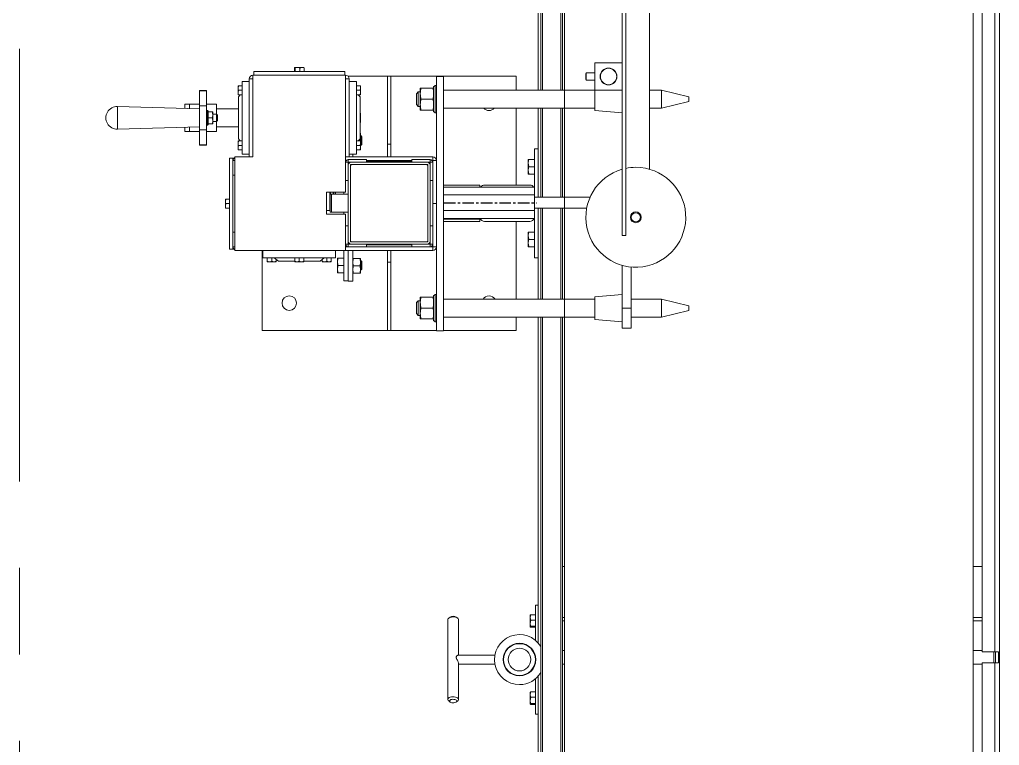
# Model space of a CAD drawing. Header units: millimetres. Extents: x 3220 to 226993, y 817 to 176024.
# Drawn here: x 46800 to 47879, y 147001 to 147800 of the extents above; entities that cross this region are included whole.
import ezdxf

# ---------------------------------------------------------------- set-up
doc = ezdxf.new("R2010")
doc.units = ezdxf.units.MM
for name, pattern in [('AXES', [50.8, 31.75, -6.35, 6.35, -6.35]), ('CENTERX2', [20.32, 12.7, -2.54, 2.54, -2.54]), ('HIDDEN', [9.525, 6.35, -3.175]), ('SLD-Solid', [0])]:
    doc.linetypes.add(name, pattern=pattern)
doc.layers.add('Axe', color=1, linetype='AXES', lineweight=9)
doc.layers.add('SLD-0', color=179, linetype='SLD-Solid')

# ---------------------------------------------------------------- blocks, each defined once
blk = doc.blocks.new('Level 0m')
at = {"layer": 'Axe', "ltscale": 15}
blk.add_line((6000, -24500), (6000, -30500), dxfattribs=at)
blk = doc.blocks.new('dikiş bantı üst')
at = {"color": 7, "linetype": 'Continuous', "lineweight": 15}
for p, q in [((3363.1, 3732.1), (3365.6, 3642)), ((3385.6, 3642), (3388.1, 3732.1)), ((3360.6, 3658), (3360.6, 3653)), ((3360.6, 3658), (3365.1, 3658)), ((3386, 3658), (3390.6, 3658)), ((3390.6, 3653), (3390.6, 3658)), ((3360.6, 3653), (3360.6, 3642)), ((3360.6, 3653), (3365.3, 3653)), ((3385.9, 3653), (3390.6, 3653)), ((3390.6, 3642), (3390.6, 3653)), ((3345.6, 3642), (3345.6, 3634)), ((3345.6, 3642), (3346, 3642)), ((3346, 3642), (3346, 3634)), ((3346, 3642), (3362.3, 3642)), ((3362.3, 3642), (3362.3, 3634)), ((3362.3, 3642), (3388.9, 3642)), ((3388.9, 3642), (3388.9, 3634)), ((3388.9, 3642), (3405.2, 3642)), ((3405.2, 3642), (3405.2, 3634)), ((3405.2, 3642), (3405.6, 3642)), ((3405.6, 3634), (3405.6, 3642)), ((3345.6, 3634), (3346, 3634)), ((3346, 3634), (3362.3, 3634)), ((3360.6, 3634), (3360.6, 3623)), ((3362.3, 3634), (3388.9, 3634)), ((3367.6, 3634), (3367.6, 3633.2)), ((3367.6, 3633.2), (3368.4, 3632.4)), ((3368, 3633.2), (3367.6, 3633.2)), ((3383.6, 3633.2), (3368, 3633.2)), ((3368.8, 3632.4), (3368.4, 3632.4)), ((3369.1, 3632.4), (3368.8, 3632.4)), ((3369.1, 3627.7), (3369.1, 3632.7)), ((3369.1, 3627.2), (3372.3, 3627.2)), ((3375, 3632.4), (3369.7, 3632.4)), ((3371.6, 3627.2), (3371.6, 3623)), ((3375.6, 3627.7), (3372.3, 3627.2)), ((3372.3, 3627.2), (3378.8, 3627.2)), ((3375.6, 3627.7), (3375.6, 3632.7)), ((3381.5, 3632.4), (3376.2, 3632.4)), ((3382.1, 3627.7), (3378.8, 3627.2)), ((3378.8, 3627.2), (3382.1, 3627.2)), ((3379.6, 3623), (3379.6, 3627.2)), ((3382.1, 3627.7), (3382.1, 3632.7)), ((3382.8, 3632.4), (3382.1, 3632.4)), ((3382.8, 3632.4), (3383.6, 3633.2)), ((3383.6, 3633.2), (3383.6, 3634)), ((3388.9, 3634), (3405.2, 3634)), ((3390.6, 3623), (3390.6, 3634)), ((3405.2, 3634), (3405.6, 3634)), ((3360.6, 3623), (3371.7, 3623)), ((3365.6, 3623), (3365.6, 3599)), ((3371.6, 3623), (3372.6, 3622)), ((3371.6, 3623), (3379.6, 3623)), ((3372.6, 3622), (3372.6, 3622)), ((3378.6, 3622), (3372.6, 3622)), ((3378.6, 3622), (3379.6, 3623)), ((3379.6, 3623), (3390.6, 3623)), ((3385.6, 3599), (3385.6, 3623)), ((3420.1, 3609), (3420.1, 3605)), ((3420.1, 3609), (3520.1, 3609)), ((3420.1, 3605), (3520.1, 3605)), ((3438.6, 3605), (3422.6, 3605)), ((3438.6, 3605), (3438.6, 3603)), ((3438.6, 3605), (3501.6, 3605)), ((3465.1, 3612.9), (3467.6, 3613.3)), ((3465.1, 3613.3), (3467.6, 3613.3)), ((3465.1, 3609), (3465.1, 3612.9)), ((3472.6, 3613.3), (3467.6, 3613.3)), ((3470.1, 3612.9), (3472.6, 3613.3)), ((3470.1, 3609), (3470.1, 3612.9)), ((3475.1, 3613.3), (3472.6, 3613.3)), ((3475.1, 3609), (3475.1, 3612.9)), ((3501.6, 3603), (3501.6, 3605)), ((3501.6, 3605), (3517.6, 3605)), ((3520.1, 3609), (3520.1, 3605)), ((3335.6, 3595), (3335.6, 3587)), ((3335.6, 3595), (3340.3, 3595)), ((3340.3, 3598.9), (3342.8, 3599.3)), ((3342.8, 3599.3), (3340.3, 3599.3)), ((3340.3, 3595), (3340.3, 3598.9)), ((3341.7, 3595), (3340.3, 3595)), ((3341.7, 3595), (3409.5, 3595)), ((3347.8, 3599.3), (3342.8, 3599.3)), ((3345.3, 3598.9), (3347.8, 3599.3)), ((3345.3, 3595), (3345.3, 3598.9)), ((3350.3, 3599.3), (3347.8, 3599.3)), ((3352.6, 3599), (3350.3, 3596.9)), ((3350.3, 3595), (3350.3, 3598.9)), ((3352.6, 3599), (3398.6, 3599)), ((3400.9, 3596.9), (3398.6, 3599)), ((3400.9, 3598.9), (3403.4, 3599.3)), ((3403.4, 3599.3), (3400.9, 3599.3)), ((3400.9, 3595), (3400.9, 3598.9)), ((3408.4, 3599.3), (3403.4, 3599.3)), ((3405.9, 3598.9), (3408.4, 3599.3)), ((3405.9, 3595), (3405.9, 3598.9)), ((3410.9, 3599.3), (3408.4, 3599.3)), ((3410.9, 3595), (3409.5, 3595)), ((3410.9, 3595), (3410.9, 3598.9)), ((3410.9, 3595), (3415.6, 3595)), ((3415.6, 3587), (3415.6, 3595)), ((3521.6, 3603), (3418.6, 3603)), ((3418.6, 3603), (3418.6, 3583)), ((3521.6, 3481), (3521.6, 3603)), ((3328.6, 3583), (3328.6, 3481)), ((3418.6, 3583), (3328.6, 3583)), ((3332.6, 3587), (3332.6, 3583)), ((3418.6, 3587), (3332.6, 3587)), ((3324.6, 3482), (3324.6, 3582)), ((3324.6, 3582), (3328.6, 3582)), ((3609.6, 3573), (3521.6, 3573)), ((3529.6, 3572), (3521.6, 3572)), ((3529.6, 3572), (3529.6, 3533.3)), ((3609.6, 3435), (3609.6, 3573)), ((3529.6, 3567.3), (3533.5, 3567.3)), ((3529.6, 3562.3), (3533.5, 3562.3)), ((3533.5, 3567.3), (3534, 3564.8)), ((3533.5, 3562.3), (3534, 3559.8)), ((3534, 3567.3), (3534, 3564.8)), ((3534, 3559.8), (3534, 3564.8)), ((3533.6, 3555), (3529.6, 3559.5)), ((3531.5, 3557.3), (3533.5, 3557.3)), ((3533.6, 3555), (3533.6, 3537)), ((3534, 3557.3), (3534, 3559.8)), ((3320.7, 3536.5), (3320.2, 3536.9)), ((3320.2, 3536.9), (3320.2, 3533.9)), ((3320.2, 3533.9), (3320.2, 3528.9)), ((3320.7, 3526.6), (3320.2, 3528.9)), ((3320.2, 3528.9), (3320.2, 3527)), ((3324.6, 3537.3), (3320.7, 3537.3)), ((3324.6, 3536.5), (3320.7, 3536.5)), ((3324.6, 3531.2), (3320.7, 3531.2)), ((3529.6, 3537), (3533.5, 3537)), ((3529.6, 3532), (3529.6, 3533.3)), ((3529.6, 3532), (3533.5, 3532)), ((3529.6, 3530.6), (3529.6, 3532)), ((3529.6, 3530.6), (3529.6, 3492)), ((3533.5, 3537), (3534, 3534.5)), ((3533.5, 3532), (3534, 3529.5)), ((3534, 3537), (3534, 3534.5)), ((3534, 3529.5), (3534, 3534.5)), ((3534, 3527), (3534, 3529.5)), ((3324.6, 3526.6), (3320.7, 3526.6)), ((3529.6, 3527), (3533.5, 3527)), ((3533.6, 3526.9), (3533.6, 3509)), ((3529.6, 3504.5), (3533.6, 3509)), ((3457.6, 3502), (3481.6, 3502)), ((3457.6, 3481), (3457.6, 3502)), ((3457.6, 3498.5), (3477.6, 3498.5)), ((3459.6, 3497.7), (3457.6, 3497.7)), ((3479.6, 3498), (3459.6, 3498)), ((3459.6, 3496.6), (3459.6, 3498)), ((3459.6, 3496.6), (3479.6, 3496.6)), ((3459.6, 3478), (3459.6, 3496.6)), ((3477.6, 3498.5), (3477.6, 3502)), ((3477.6, 3498), (3477.6, 3498.5)), ((3479.6, 3498), (3479.6, 3496.6)), ((3479.6, 3478), (3479.6, 3496.6)), ((3481.6, 3502), (3481.6, 3481)), ((3529.6, 3501.7), (3533.5, 3501.7)), ((3529.6, 3496.7), (3533.5, 3496.7)), ((3531.5, 3506.7), (3533.5, 3506.7)), ((3533.5, 3506.7), (3534, 3504.2)), ((3533.5, 3501.7), (3534, 3499.2)), ((3534, 3506.7), (3534, 3504.2)), ((3534, 3499.2), (3534, 3504.2)), ((3534, 3496.7), (3534, 3499.2)), ((3457.6, 3494.7), (3459.6, 3494.7)), ((3459.6, 3494.2), (3457.6, 3494.2)), ((3457.6, 3492.5), (3459.6, 3492.5)), ((3459.6, 3492.3), (3457.6, 3492.3)), ((3457.6, 3492), (3459.6, 3492)), ((3521.6, 3492), (3529.6, 3492)), ((3530.1, 3489.8), (3534.1, 3489.8)), ((3530.1, 3483), (3530.1, 3489.1)), ((3542.1, 3489.8), (3534.1, 3489.8)), ((3538.1, 3483), (3538.1, 3489.1)), ((3546.1, 3489.8), (3542.1, 3489.8)), ((3546.1, 3483), (3546.1, 3489.1)), ((3324.6, 3482), (3328.6, 3482)), ((3328.6, 3481), (3424.6, 3481)), ((3329.6, 3478.3), (3329.6, 3435)), ((3332.6, 3481), (3332.6, 3477)), ((3418.6, 3477), (3332.6, 3477)), ((3335.6, 3477), (3335.6, 3469)), ((3415.6, 3469), (3415.6, 3477)), ((3418.6, 3477), (3418.6, 3481)), ((3418.6, 3481), (3418.6, 3385)), ((3421.6, 3458), (3421.6, 3478)), ((3424.6, 3478), (3421.6, 3478)), ((3422.6, 3481), (3422.6, 3480.2)), ((3424.6, 3481), (3424.6, 3478)), ((3424.6, 3481), (3444.6, 3481)), ((3424.6, 3478), (3444.6, 3478)), ((3424.6, 3458), (3424.6, 3478)), ((3424.6, 3391), (3424.6, 3475)), ((3427.1, 3475.5), (3427.1, 3390.5)), ((3512.1, 3475.5), (3427.1, 3475.5)), ((3427.6, 3478), (3511.6, 3478)), ((3428.6, 3475.5), (3510.6, 3475.5)), ((3444.6, 3481), (3457.6, 3481)), ((3444.6, 3481), (3444.6, 3478)), ((3459.6, 3483), (3457.6, 3483)), ((3479.6, 3478), (3459.6, 3478)), ((3481.6, 3483), (3479.6, 3483)), ((3481.6, 3481), (3494.6, 3481)), ((3494.6, 3481), (3494.6, 3478)), ((3514.6, 3481), (3494.6, 3481)), ((3514.6, 3478), (3494.6, 3478)), ((3512.1, 3390.5), (3512.1, 3475.5)), ((3514.6, 3481), (3521.6, 3481)), ((3514.6, 3478), (3514.6, 3481)), ((3517.6, 3478), (3514.6, 3478)), ((3514.6, 3458), (3514.6, 3478)), ((3514.6, 3475), (3514.6, 3391)), ((3517.6, 3481), (3517.6, 3478)), ((3517.6, 3458), (3517.6, 3478)), ((3555.1, 3483), (3521.6, 3483)), ((3521.6, 3481), (3521.6, 3385)), ((3521.6, 3478), (3555.6, 3478)), ((3555.1, 3478), (3521.6, 3478)), ((3555.1, 3478), (3555.1, 3483)), ((3555.6, 3478), (3555.6, 3473)), ((3340.3, 3469), (3335.6, 3469)), ((3340.3, 3469), (3340.3, 3465)), ((3340.3, 3469), (3341.7, 3469)), ((3340.3, 3464.6), (3342.8, 3464.6)), ((3409.5, 3469), (3341.7, 3469)), ((3345.3, 3465), (3342.8, 3464.6)), ((3342.8, 3464.6), (3347.8, 3464.6)), ((3345.3, 3469), (3345.3, 3465)), ((3350.3, 3465), (3347.8, 3464.6)), ((3347.8, 3464.6), (3350.3, 3464.6)), ((3350.3, 3469), (3350.3, 3465)), ((3350.3, 3467), (3352.6, 3465)), ((3398.6, 3465), (3352.6, 3465)), ((3370.6, 3464.6), (3373.1, 3464.6)), ((3375.2, 3465), (3373.1, 3464.6)), ((3373.1, 3464.6), (3378.1, 3464.6)), ((3380.2, 3465), (3378.1, 3464.6)), ((3378.1, 3464.6), (3380.6, 3464.6)), ((3392.6, 3464.6), (3396.6, 3464.6)), ((3395.6, 3464.6), (3395.6, 3463.8)), ((3395.6, 3463.8), (3396.4, 3463)), ((3395.6, 3463.8), (3405.6, 3463.8)), ((3396.6, 3464.6), (3404.6, 3464.6)), ((3398.6, 3465), (3400.9, 3467)), ((3400.6, 3466.7), (3400.6, 3465.3)), ((3400.6, 3465.3), (3400.9, 3465.2)), ((3400.9, 3469), (3400.9, 3465)), ((3400.9, 3464.6), (3403.4, 3464.6)), ((3405.9, 3465), (3403.4, 3464.6)), ((3403.4, 3464.6), (3408.4, 3464.6)), ((3408.6, 3464.6), (3404.6, 3464.6)), ((3404.8, 3463), (3405.6, 3463.8)), ((3405.6, 3463.8), (3405.6, 3464.6)), ((3405.9, 3469), (3405.9, 3465)), ((3410.9, 3465), (3408.4, 3464.6)), ((3408.4, 3464.6), (3410.9, 3464.6)), ((3409.5, 3469), (3410.9, 3469)), ((3415.6, 3469), (3410.9, 3469)), ((3410.9, 3469), (3410.9, 3465)), ((3415.6, 3473), (3418.6, 3473)), ((3427.1, 3392), (3427.1, 3474)), ((3512.1, 3474), (3512.1, 3392)), ((3521.6, 3473), (3555.6, 3473)), ((3530.6, 3472.2), (3530.6, 3465.3)), ((3530.6, 3464.6), (3534.6, 3464.6)), ((3533.1, 3464.6), (3533.1, 3463.8)), ((3533.1, 3463.8), (3533.9, 3463)), ((3533.1, 3463.8), (3543.1, 3463.8)), ((3534.6, 3464.6), (3542.6, 3464.6)), ((3538.6, 3472.2), (3538.6, 3465.3)), ((3542.3, 3463), (3543.1, 3463.8)), ((3546.6, 3464.6), (3542.6, 3464.6)), ((3543.1, 3463.8), (3543.1, 3464.6)), ((3546.6, 3472.2), (3546.6, 3465.3)), ((3396.4, 3463), (3404.8, 3463)), ((3424.6, 3458), (3421.6, 3458)), ((3422.6, 3458), (3422.6, 3408)), ((3423.6, 3458), (3423.6, 3408)), ((3514.6, 3458), (3517.6, 3458)), ((3515.6, 3408), (3515.6, 3458)), ((3517.6, 3458), (3517.6, 3408)), ((3533.9, 3463), (3542.3, 3463)), ((3329.6, 3435), (3329.6, 3431)), ((3329.6, 3435), (3404.6, 3435)), ((3404.6, 3435), (3404.6, 3431)), ((3404.6, 3435), (3418.6, 3435)), ((3423.6, 3435), (3424.6, 3435)), ((3515.6, 3435), (3514.6, 3435)), ((3534.6, 3435), (3521.6, 3435)), ((3609.6, 3435), (3534.6, 3435)), ((3534.6, 3431), (3534.6, 3435)), ((3609.6, 3431), (3609.6, 3435)), ((3329.6, 3431), (3404.6, 3431)), ((3329.6, 3431), (3329.6, 3293)), ((3404.6, 3431), (3418.6, 3431)), ((3423.6, 3431), (3424.6, 3431)), ((3515.6, 3431), (3514.6, 3431)), ((3534.6, 3431), (3521.6, 3431)), ((3609.6, 3431), (3534.6, 3431)), ((3609.6, 3381), (3609.6, 3431)), ((3349.1, 3403), (3347.1, 3401)), ((3347.1, 3401), (3347.1, 3398.8)), ((3363.1, 3401), (3347.1, 3401)), ((3349.1, 3403), (3361, 3403)), ((3361, 3403), (3361.1, 3403)), ((3363.1, 3401), (3361.1, 3403)), ((3363.1, 3398.8), (3363.1, 3401)), ((3424.6, 3408), (3421.6, 3408)), ((3421.6, 3408), (3421.6, 3388)), ((3424.6, 3408), (3424.6, 3388)), ((3517.6, 3408), (3514.6, 3408)), ((3514.6, 3388), (3514.6, 3408)), ((3517.6, 3388), (3517.6, 3408)), ((3579.1, 3403), (3577.1, 3401)), ((3577.1, 3401), (3577.1, 3398.8)), ((3593.1, 3401), (3577.1, 3401)), ((3579.1, 3403), (3591.1, 3403)), ((3593.1, 3401), (3591.1, 3403)), ((3591.1, 3403), (3591.1, 3403)), ((3593.1, 3398.8), (3593.1, 3401)), ((3343.1, 3398.8), (3349.1, 3398.8)), ((3343.1, 3385), (3343.1, 3397.7)), ((3361.1, 3398.8), (3349.1, 3398.8)), ((3355.1, 3385), (3355.1, 3397.7)), ((3367.1, 3398.8), (3361.1, 3398.8)), ((3367.1, 3385), (3367.1, 3397.7)), ((3427.1, 3390.5), (3512.1, 3390.5)), ((3510.6, 3390.5), (3428.6, 3390.5)), ((3573.1, 3398.8), (3579.1, 3398.8)), ((3573.1, 3385), (3573.1, 3397.7)), ((3591.1, 3398.8), (3579.1, 3398.8)), ((3585.1, 3385), (3585.1, 3397.7)), ((3597.1, 3398.8), (3591.1, 3398.8)), ((3597.1, 3385), (3597.1, 3397.7)), ((3330.1, 3381), (3610.1, 3381)), ((3330.1, 3381), (3330.1, 3373)), ((3341.6, 3384), (3340.1, 3382.5)), ((3340.1, 3382.5), (3340.1, 3381)), ((3340.1, 3382.5), (3370.1, 3382.5)), ((3341.6, 3384), (3368.6, 3384)), ((3370.1, 3382.5), (3368.6, 3384)), ((3370.1, 3381), (3370.1, 3382.5)), ((3418.6, 3385), (3422.6, 3385)), ((3421.6, 3388), (3424.6, 3388)), ((3422.6, 3385.7), (3422.6, 3385)), ((3422.6, 3385), (3422.6, 3381)), ((3422.6, 3385), (3424.6, 3385)), ((3424.6, 3388), (3424.6, 3385)), ((3424.6, 3388), (3444.6, 3388)), ((3424.6, 3385), (3444.6, 3385)), ((3511.6, 3388), (3427.6, 3388)), ((3444.6, 3385), (3444.6, 3388)), ((3444.6, 3385), (3470.1, 3385)), ((3494.6, 3385), (3470.1, 3385)), ((3470.1, 3381), (3470.1, 3385)), ((3494.6, 3388), (3494.6, 3385)), ((3494.6, 3388), (3514.6, 3388)), ((3494.6, 3385), (3514.6, 3385)), ((3514.6, 3385), (3514.6, 3388)), ((3514.6, 3388), (3517.6, 3388)), ((3517.6, 3385), (3514.6, 3385)), ((3517.6, 3388), (3517.6, 3385)), ((3517.6, 3385), (3521.6, 3385)), ((3517.6, 3381), (3517.6, 3385)), ((3571.6, 3384), (3570.1, 3382.5)), ((3570.1, 3382.5), (3600.1, 3382.5)), ((3570.1, 3382.5), (3570.1, 3381)), ((3571.6, 3384), (3598.6, 3384)), ((3600.1, 3382.5), (3598.6, 3384)), ((3600.1, 3381), (3600.1, 3382.5)), ((3610.1, 3381), (3610.1, 3373)), ((3330.1, 3373), (3610.1, 3373)), ((3345.1, 3373), (3345.1, 3206.4)), ((3365.1, 3206.4), (3365.1, 3373)), ((3449.6, 3333), (3449.6, 3373)), ((3451.8, 3273), (3451.8, 3373)), ((3460.4, 3273), (3460.4, 3373)), ((3477.8, 3273), (3477.8, 3373)), ((3486.4, 3273), (3486.4, 3373)), ((3489.6, 3373), (3489.6, 3333)), ((3575.1, 3373), (3575.1, 3206.4)), ((3595.1, 3206.4), (3595.1, 3373)), ((3609.6, 3293), (3609.6, 3373)), ((3926.5, 3367.4), (3925.3, 3365.8)), ((4016, 3368.5), (3928.1, 3368.5)), ((4018.9, 3365.8), (4017.7, 3367.4)), ((3925.3, 3359.2), (3926.5, 3357.5)), ((3928.1, 3356.5), (3967.1, 3356.5)), ((3967.1, 3357), (3967.1, 3316.5)), ((3976.4, 3356.5), (4016, 3356.5)), ((3977.1, 3316.5), (3977.1, 3356.5)), ((4017.7, 3357.5), (4018.9, 3359.2)), ((3451.8, 3333), (3449.6, 3333)), ((3449.6, 3328), (3449.6, 3278)), ((3486.4, 3333), (3487.1, 3333)), ((3486.6, 3278), (3486.6, 3328)), ((3486.6, 3278.9), (3486.6, 3325.7)), ((3489.6, 3333), (3487.1, 3333)), ((3489.6, 3328), (3489.6, 3278)), ((3329.6, 3293), (3345.1, 3293)), ((3365.1, 3293), (3449.6, 3293)), ((3489.6, 3293), (3575.1, 3293)), ((3595.1, 3293), (3609.6, 3293)), ((3409.6, 3269), (3409.6, 3273)), ((3451.8, 3273), (3409.6, 3273)), ((3421.6, 3279.8), (3425.6, 3279.8)), ((3421.6, 3273), (3421.6, 3279.1)), ((3433.6, 3279.8), (3425.6, 3279.8)), ((3429.6, 3273), (3429.6, 3279.1)), ((3437.6, 3279.8), (3433.6, 3279.8)), ((3437.6, 3273), (3437.6, 3279.1)), ((3460.4, 3273), (3451.8, 3273)), ((3477.8, 3273), (3460.4, 3273)), ((3463.1, 3273), (3463.1, 3211.8)), ((3475.1, 3215.5), (3475.1, 3273)), ((3486.4, 3273), (3477.8, 3273)), ((3529.6, 3273), (3486.4, 3273)), ((3501.6, 3279.8), (3505.6, 3279.8)), ((3501.6, 3273), (3501.6, 3279.1)), ((3513.6, 3279.8), (3505.6, 3279.8)), ((3509.6, 3273), (3509.6, 3279.1)), ((3517.6, 3279.8), (3513.6, 3279.8)), ((3517.6, 3273), (3517.6, 3279.1)), ((3529.6, 3269), (3529.6, 3273)), ((3912.1, 3272), (3912.1, 3269)), ((3912.1, 3272), (3950.9, 3272)), ((3922.7, 3277.1), (3925.6, 3277.6)), ((3922.7, 3272), (3922.7, 3277.1)), ((3925.6, 3277.6), (3923.1, 3277.6)), ((3932.1, 3277.6), (3925.6, 3277.6)), ((3928.6, 3272), (3928.6, 3277.1)), ((3932.1, 3277.6), (3936, 3277.6)), ((3935.5, 3277.1), (3936, 3277.6)), ((3935.5, 3272), (3935.5, 3277.1)), ((3936.5, 3272), (3936.5, 3277.1)), ((3967.9, 3272), (3976.3, 3272)), ((3993.3, 3272), (4032.1, 3272)), ((4007.7, 3277.1), (4010.6, 3277.6)), ((4007.7, 3272), (4007.7, 3277.1)), ((4010.6, 3277.6), (4008.1, 3277.6)), ((4017.1, 3277.6), (4010.6, 3277.6)), ((4013.6, 3272), (4013.6, 3277.1)), ((4017.1, 3277.6), (4021, 3277.6)), ((4020.5, 3277.1), (4021, 3277.6)), ((4020.5, 3272), (4020.5, 3277.1)), ((4021.5, 3272), (4021.5, 3277.1)), ((4032.1, 3272), (4032.1, 3269)), ((2520.1, 3266), (3345.1, 3266)), ((3345.1, 3269), (2940.4, 3269)), ((3409.6, 3269), (3365.1, 3269)), ((3365.1, 3266), (3463.1, 3266)), ((3463.1, 3269), (3409.6, 3269)), ((3529.6, 3269), (3475.1, 3269)), ((3475.1, 3266), (3575.1, 3266)), ((3575.1, 3269), (3529.6, 3269)), ((3953.8, 3269), (3595.1, 3269)), ((3595.1, 3266), (5524.1, 3266)), ((5003.8, 3269), (3990.4, 3269)), ((2520.1, 3242), (3345.1, 3242)), ((3345.1, 3240), (2618.1, 3240)), ((3365.1, 3242), (3463.1, 3242)), ((3463.1, 3240), (3365.1, 3240)), ((3475.1, 3242), (3575.1, 3242)), ((3575.1, 3240), (3475.1, 3240)), ((3595.1, 3242), (5524.1, 3242)), ((5239.8, 3240), (3595.1, 3240)), ((3869.6, 3242), (3869.6, 3240)), ((3929.6, 3242), (3929.6, 3240)), ((3962.1, 3242), (3962.1, 3240)), ((3977.1, 3240), (3977.1, 3242)), ((3326.8, 3216.4), (3326.1, 3216)), ((3326.1, 3216), (3326.1, 3206.4)), ((3326.1, 3216), (3327.4, 3216)), ((3326.8, 3216.4), (3327.9, 3216.4)), ((3327.4, 3216), (3334.1, 3216)), ((3327.9, 3216.4), (3333.4, 3216.4)), ((3334.1, 3216), (3333.4, 3216.4)), ((3334.1, 3206.4), (3334.1, 3216)), ((3315.1, 3206.4), (3345.1, 3206.4)), ((3315.1, 3176.4), (3315.1, 3206.4)), ((3362.7, 3206.4), (3345.1, 3206.4)), ((3345.1, 3206.4), (3345.1, 3176.4)), ((3367.6, 3206.4), (3362.7, 3206.4)), ((3370.1, 3176.4), (3367.6, 3206.4)), ((3572.6, 3206.4), (3570.1, 3176.4)), ((3576.5, 3206.4), (3572.6, 3206.4)), ((3597.6, 3206.4), (3576.5, 3206.4)), ((3600.1, 3176.4), (3597.6, 3206.4)), ((3328, 3200.4), (3332.2, 3200.4)), ((3505.1, 3176.4), (3155.1, 3176.4)), ((3505.1, 3172.4), (3155.1, 3172.4)), ((3505.1, 3172.4), (3505.1, 3176.4)), ((3585.1, 3176.4), (3538, 3176.4)), ((3585.1, 3166.4), (3585.1, 3176.4)), ((3607.1, 3176.4), (3585.1, 3176.4)), ((3607.1, 3166.4), (3607.1, 3176.4)), ((3585.1, 3166.4), (3539.9, 3166.4)), ((3575.1, 3166.4), (3575.1, 3133)), ((3607.1, 3166.4), (3585.1, 3166.4)), ((3595.1, 3133), (3595.1, 3166.4)), ((3228, 3146.4), (3432.2, 3146.4)), ((3345.1, 3146.4), (3345.1, 3133)), ((3365.1, 3133), (3365.1, 3146.4)), ((3345.1, 3133), (3352.6, 3103)), ((3345.1, 3133), (3365, 3133)), ((3357.6, 3103), (3365.1, 3133)), ((3365, 3133), (3365.1, 3133)), ((3575.1, 3133), (3582.6, 3103)), ((3575.1, 3133), (3595, 3133)), ((3587.6, 3103), (3595.1, 3133)), ((3595, 3133), (3595.1, 3133)), ((3352.6, 3103), (3357.6, 3103)), ((3357.6, 3103), (3357.6, 3103)), ((3582.6, 3103), (3587.6, 3103)), ((3587.6, 3103), (3587.6, 3103)), ((5239.8, 2790), (3019.2, 2790)), ((3869.6, 2790), (3869.6, 2780)), ((3929.6, 2790), (3929.6, 2780)), ((3962.1, 2790), (3962.1, 2780)), ((3977.1, 2780), (3977.1, 2790)), ((3963.6, 2780), (3017.2, 2780)), ((3963.6, 2780), (3963.6, 2766)), ((3975.6, 2766), (3975.6, 2780)), ((4263.6, 2780), (3975.6, 2780)), ((3975.6, 2767), (3963.6, 2767)), ((3963.6, 2762), (3963.6, 2766)), ((3975.6, 2765.2), (3963.6, 2765.2)), ((4263.6, 2766), (3975.6, 2766)), ((3975.6, 2766), (3975.6, 2762)), ((5219.6, 2761), (3013.8, 2761)), ((3975.6, 2762), (3963.6, 2762))]:
    blk.add_line(p, q, dxfattribs=at)
at = {"color": 8, "linetype": 'Continuous', "lineweight": 15}
for p, q in [((3363.1, 3732.1), (3388.1, 3732.1)), ((3422.6, 3605), (3422.6, 3603)), ((3517.6, 3603), (3517.6, 3605)), ((3418.6, 3473), (3418.6, 3477)), ((3423.6, 3385.1), (3423.6, 3385)), ((3515.6, 3385), (3515.6, 3385.1)), ((3487.1, 3333), (3487.1, 3373)), ((2520.1, 3264), (3345.1, 3264)), ((3365.1, 3264), (3463.1, 3264)), ((3475.1, 3264), (3575.1, 3264)), ((3595.1, 3264), (5524.1, 3264)), ((2520.1, 3244), (3345.1, 3244)), ((3365.1, 3244), (3463.1, 3244)), ((3475.1, 3244), (3575.1, 3244)), ((3595.1, 3244), (5524.1, 3244)), ((3925.6, 3242), (3925.6, 3240)), ((3925.6, 2790), (3925.6, 2780)), ((3963.6, 2766), (3014.7, 2766))]:
    blk.add_line(p, q, dxfattribs=at)
at = {"color": 7, "linetype": 'HIDDEN', "lineweight": 0}
for p, q in [((5239.1, 3240), (2619.1, 3240)), ((2884.9, 3240), (5094.5, 3240)), ((2885.3, 3240), (5124.9, 3240)), ((3365.1, 3240), (3345.1, 3240)), ((3475.1, 3240), (3463.1, 3240)), ((3595.1, 3240), (3575.1, 3240)), ((5239.1, 2790), (2619.1, 2790)), ((2884.9, 2790), (5094.5, 2790)), ((2885.3, 2790), (5124.9, 2790))]:
    blk.add_line(p, q, dxfattribs=at)
at = {"color": 7, "linetype": 'Continuous', "lineweight": 15, "flags": 128}
for points in [[(3928.1, 3368.5), (3927.4, 3368.3), (3926.7, 3367.7), (3926.1, 3366.8), (3925.6, 3365.7), (3925.3, 3364.3), (3925.2, 3362.8), (3925.2, 3361.3), (3925.5, 3359.9), (3925.9, 3358.6), (3926.4, 3357.6), (3927, 3356.9), (3927.8, 3356.5), (3928.1, 3356.5)], [(4017.7, 3357.5), (4017.1, 3356.9), (4016.4, 3356.5), (4015.7, 3356.5), (4015, 3356.9), (4014.3, 3357.6), (4013.8, 3358.6), (4013.4, 3359.9), (4013.1, 3361.3), (4013.1, 3362.8), (4013.2, 3364.3), (4013.6, 3365.7), (4014, 3366.8), (4014.6, 3367.7), (4015.3, 3368.3), (4016, 3368.5), (4016, 3368.5)], [(4017.8, 3366.5), (4017.2, 3366.3), (4016.7, 3365.8), (4016.2, 3365), (4016, 3363.9), (4015.8, 3362.8), (4015.9, 3361.6), (4016.1, 3360.5), (4016.4, 3359.5), (4016.9, 3358.9), (4017.5, 3358.5), (4018.1, 3358.5), (4018.6, 3358.9), (4019.1, 3359.5), (4019.5, 3360.5), (4019.7, 3361.6), (4019.8, 3362.8), (4019.6, 3363.9), (4019.3, 3365), (4018.9, 3365.8), (4018.4, 3366.3), (4017.8, 3366.5)], [(3486.4, 3328.4), (3486.5, 3328.1), (3486.6, 3327.7)], [(3486.6, 3325.7), (3486.5, 3326.2), (3486.4, 3326.5)], [(3486.4, 3278.1), (3486.5, 3278.4), (3486.6, 3278.9)]]:
    blk.add_lwpolyline(points, dxfattribs=at)
at = {"color": 7, "linetype": 'Continuous', "lineweight": 15}
for centre, radius in [((3579.6, 3543), 8), ((3972.1, 3289.5), 18), ((3972.1, 3289.5), 17.5), ((3972.1, 3289.5), 12.5), ((3330.1, 3191.4), 9.25), ((3330.1, 3191.4), 9), ((3485.1, 3161.4), 6), ((3485.1, 3161.4), 5)]:
    blk.add_circle(centre, radius, dxfattribs=at)
for centre, radius, start, end in [((3375.6, 3732.5), 12.5, 358.4146, 181.5854), ((3422.6, 3601), 4.01, 90, 149.9175), ((3517.6, 3601), 4.01, 30.0825, 90), ((3332.6, 3583), 4.01, 90, 180), ((3332.6, 3481), 4.01, 180, 270), ((3424.6, 3478), 3.01, 90, 180), ((3424.6, 3478), 0.01, 90, 180), ((3427.6, 3475), 3, 90, 180), ((3428.6, 3474), 1.5, 90, 180), ((3510.6, 3474), 1.5, 0, 90), ((3511.6, 3475), 3, 0, 90), ((3514.6, 3478), 3.01, 0, 90), ((3514.6, 3478), 0.01, 0, 90), ((3418.6, 3473), 0.001, 0, 90), ((3427.6, 3391), 3, 180, 270), ((3428.6, 3392), 1.5, 180, 270), ((3510.6, 3392), 1.5, 270, 0), ((3511.6, 3391), 3, 270, 0), ((3422.6, 3385), 4.01, 180, 270), ((3424.6, 3388), 3.01, 180, 270), ((3422.6, 3385), 0.01, 180, 270), ((3424.6, 3388), 0.01, 180, 270), ((3514.6, 3388), 3.01, 270, 0), ((3514.6, 3388), 0.01, 270, 0), ((3517.6, 3385), 4.01, 270, 0), ((3517.6, 3385), 0.01, 270, 0), ((4015.8, 3366.2), 2.26, 31.9279, 83.6789), ((3930.9, 3362.5), 6.47, 149.3576, 210.6424), ((3359.6, 3323), 8, 313.4325, 46.5675), ((3454.6, 3328), 5, 124.3399, 180), ((3484.6, 3328), 5, 0, 68.6477), ((3484.6, 3328), 2, 0, 24.4595), ((3579.6, 3323), 8, 124.2289, 235.7711), ((3972.1, 3289.5), 27.5, 0, 238.7096), ((3972.1, 3289.5), 27.5, 301.2904, 0), ((3454.6, 3278), 5, 180, 235.6601), ((3484.6, 3278), 2, 335.5405, 0), ((3484.6, 3278), 5, 291.3523, 0), ((3485.1, 3161.4), 55, 180, 164.1734), ((3485.1, 3161.4), 55, 168.463, 180)]:
    blk.add_arc(centre, radius, start, end, dxfattribs=at)
for points, knots in [([(3372.3, 3627.2), (3372.3, 3627.2), (3371.2, 3627.2), (3370.1, 3627.5), (3369.1, 3627.7)], [0, 0, 0, 0, 0.070215, 1, 1, 1, 1]), ([(3369.1, 3627.7), (3369.1, 3627.7), (3369.1, 3627.3), (3369.1, 3627.2), (3369.1, 3627.2)], [0, 0, 0, 0, 0.257551, 1, 1, 1, 1]), ([(3378.8, 3627.2), (3378.8, 3627.2), (3377.7, 3627.2), (3376.6, 3627.5), (3375.6, 3627.7)], [0, 0, 0, 0, 0.070215, 1, 1, 1, 1]), ([(3382.1, 3627.7), (3382.1, 3627.7), (3382.1, 3627.3), (3382.1, 3627.2), (3382.1, 3627.2)], [0, 0, 0, 0, 0.2575513, 1, 1, 1, 1]), ([(3465.1, 3613.3), (3465.1, 3613.3), (3465.1, 3613.3), (3465.1, 3613.1), (3465.1, 3612.9)], [0, 0, 0, 0, 0.231849, 1, 1, 1, 1]), ([(3467.6, 3613.3), (3467.7, 3613.3), (3468.5, 3613.3), (3469.3, 3613.1), (3470.1, 3612.9)], [0, 0, 0, 0, 0.070201, 1, 1, 1, 1]), ([(3472.6, 3613.3), (3472.7, 3613.3), (3473.5, 3613.3), (3474.3, 3613.1), (3475.1, 3612.9)], [0, 0, 0, 0, 0.070201, 1, 1, 1, 1]), ([(3475.1, 3612.9), (3475.1, 3613.1), (3475.1, 3613.3), (3475.1, 3613.3), (3475.1, 3613.3)], [0, 0, 0, 0, 0.768151, 1, 1, 1, 1]), ([(3340.3, 3599.3), (3340.3, 3599.3), (3340.3, 3599.2), (3340.3, 3598.9), (3340.3, 3598.9)], [0, 0, 0, 0, 0.7889992, 1, 1, 1, 1]), ([(3342.8, 3599.3), (3342.8, 3599.3), (3343.7, 3599.3), (3344.5, 3599.1), (3345.3, 3598.9)], [0, 0, 0, 0, 0.070201, 1, 1, 1, 1]), ([(3347.8, 3599.3), (3347.8, 3599.3), (3348.7, 3599.3), (3349.5, 3599.1), (3350.3, 3598.9)], [0, 0, 0, 0, 0.070201, 1, 1, 1, 1]), ([(3350.3, 3598.9), (3350.3, 3598.9), (3350.3, 3599.2), (3350.3, 3599.3), (3350.3, 3599.3)], [0, 0, 0, 0, 0.211001, 1, 1, 1, 1]), ([(3400.9, 3599.3), (3400.9, 3599.3), (3400.9, 3599.2), (3400.9, 3598.9), (3400.9, 3598.9)], [0, 0, 0, 0, 0.788999, 1, 1, 1, 1]), ([(3403.4, 3599.3), (3403.5, 3599.3), (3404.3, 3599.3), (3405.1, 3599.1), (3405.9, 3598.9)], [0, 0, 0, 0, 0.070201, 1, 1, 1, 1]), ([(3408.4, 3599.3), (3408.5, 3599.3), (3409.3, 3599.3), (3410.1, 3599.1), (3410.9, 3598.9)], [0, 0, 0, 0, 0.070201, 1, 1, 1, 1]), ([(3410.9, 3598.9), (3410.9, 3598.9), (3410.9, 3599.2), (3410.9, 3599.3), (3410.9, 3599.3)], [0, 0, 0, 0, 0.211001, 1, 1, 1, 1]), ([(3534, 3567.3), (3534, 3567.3), (3533.9, 3567.3), (3533.7, 3567.3), (3533.5, 3567.3)], [0, 0, 0, 0, 0.231849, 1, 1, 1, 1]), ([(3534, 3564.8), (3534, 3564.7), (3534, 3563.9), (3533.7, 3563), (3533.5, 3562.3)], [0, 0, 0, 0, 0.070201, 1, 1, 1, 1]), ([(3534, 3559.8), (3534, 3559.7), (3534, 3558.9), (3533.7, 3558), (3533.5, 3557.3)], [0, 0, 0, 0, 0.070201, 1, 1, 1, 1]), ([(3533.5, 3557.3), (3533.7, 3557.3), (3533.9, 3557.3), (3534, 3557.3), (3534, 3557.3)], [0, 0, 0, 0, 0.768151, 1, 1, 1, 1]), ([(3320.2, 3536.9), (3320.2, 3536.9), (3320.2, 3537.1), (3320.5, 3537.2), (3320.7, 3537.3)], [0, 0, 0, 0, 0.070201, 1, 1, 1, 1]), ([(3320.2, 3533.9), (3320.3, 3534.6), (3320.3, 3535.5), (3320.6, 3536.4), (3320.7, 3536.5)], [0, 0, 0, 0, 0.788999, 1, 1, 1, 1]), ([(3320.7, 3531.2), (3320.5, 3531.9), (3320.2, 3532.8), (3320.2, 3533.7), (3320.2, 3533.9)], [0, 0, 0, 0, 0.7681507, 1, 1, 1, 1]), ([(3320.2, 3528.9), (3320.2, 3529), (3320.2, 3529.7), (3320.5, 3530.5), (3320.7, 3531.2)], [0, 0, 0, 0, 0.070201, 1, 1, 1, 1]), ([(3534, 3537), (3534, 3537), (3533.9, 3537), (3533.7, 3537), (3533.5, 3537)], [0, 0, 0, 0, 0.231849, 1, 1, 1, 1]), ([(3534, 3534.5), (3534, 3534.4), (3534, 3533.6), (3533.7, 3532.7), (3533.5, 3532)], [0, 0, 0, 0, 0.070201, 1, 1, 1, 1]), ([(3534, 3529.5), (3534, 3529.4), (3534, 3528.6), (3533.7, 3527.7), (3533.5, 3527)], [0, 0, 0, 0, 0.070201, 1, 1, 1, 1]), ([(3320.2, 3527), (3320.2, 3527), (3320.2, 3526.9), (3320.5, 3526.7), (3320.7, 3526.6)], [0, 0, 0, 0, 0.070201, 1, 1, 1, 1]), ([(3533.5, 3527), (3533.7, 3527), (3533.9, 3527), (3534, 3527), (3534, 3527)], [0, 0, 0, 0, 0.768151, 1, 1, 1, 1]), ([(3534, 3506.7), (3534, 3506.7), (3533.9, 3506.7), (3533.7, 3506.7), (3533.5, 3506.7)], [0, 0, 0, 0, 0.231849, 1, 1, 1, 1]), ([(3534, 3504.2), (3534, 3504.1), (3534, 3503.2), (3533.7, 3502.4), (3533.5, 3501.7)], [0, 0, 0, 0, 0.070201, 1, 1, 1, 1]), ([(3534, 3499.2), (3534, 3499.1), (3534, 3498.2), (3533.7, 3497.4), (3533.5, 3496.7)], [0, 0, 0, 0, 0.070201, 1, 1, 1, 1]), ([(3533.5, 3496.7), (3533.7, 3496.7), (3533.9, 3496.7), (3534, 3496.7), (3534, 3496.7)], [0, 0, 0, 0, 0.768151, 1, 1, 1, 1]), ([(3530.1, 3489.1), (3530.7, 3489.3), (3532.1, 3489.7), (3533.4, 3489.8), (3534.1, 3489.8)], [0, 0, 0, 0, 0.495458, 1, 1, 1, 1]), ([(3530.1, 3489.8), (3530.1, 3489.8), (3530.1, 3489.8), (3530.1, 3489.4), (3530.1, 3489.1)], [0, 0, 0, 0, 0.214378, 1, 1, 1, 1]), ([(3534.1, 3489.8), (3534.2, 3489.8), (3534.9, 3489.8), (3536.3, 3489.6), (3537.5, 3489.3), (3538.1, 3489.1)], [0, 0, 0, 0, 0.070086, 0.530782, 1, 1, 1, 1]), ([(3538.1, 3489.1), (3538.7, 3489.3), (3540.1, 3489.7), (3541.4, 3489.8), (3542.1, 3489.8)], [0, 0, 0, 0, 0.495458, 1, 1, 1, 1]), ([(3542.1, 3489.8), (3542.2, 3489.8), (3542.9, 3489.8), (3544.3, 3489.6), (3545.5, 3489.3), (3546.1, 3489.1)], [0, 0, 0, 0, 0.070086, 0.530782, 1, 1, 1, 1]), ([(3546.1, 3489.1), (3546.1, 3489.4), (3546.1, 3489.8), (3546.1, 3489.8), (3546.1, 3489.8)], [0, 0, 0, 0, 0.7856225, 1, 1, 1, 1]), ([(3342.8, 3464.6), (3342.7, 3464.6), (3341.9, 3464.6), (3341.1, 3464.8), (3340.3, 3465)], [0, 0, 0, 0, 0.070201, 1, 1, 1, 1]), ([(3340.3, 3465), (3340.3, 3465), (3340.3, 3464.7), (3340.3, 3464.6), (3340.3, 3464.6)], [0, 0, 0, 0, 0.211001, 1, 1, 1, 1]), ([(3347.8, 3464.6), (3347.7, 3464.6), (3346.9, 3464.6), (3346.1, 3464.8), (3345.3, 3465)], [0, 0, 0, 0, 0.070201, 1, 1, 1, 1]), ([(3350.3, 3464.6), (3350.3, 3464.6), (3350.3, 3464.7), (3350.3, 3465), (3350.3, 3465)], [0, 0, 0, 0, 0.788999, 1, 1, 1, 1]), ([(3370.6, 3465), (3370.6, 3465), (3370.6, 3464.7), (3370.6, 3464.6), (3370.6, 3464.6)], [0, 0, 0, 0, 0.211001, 1, 1, 1, 1]), ([(3373.1, 3464.6), (3373, 3464.6), (3372.3, 3464.6), (3371.6, 3464.8), (3371, 3465)], [0, 0, 0, 0, 0.082575, 1, 1, 1, 1]), ([(3378.1, 3464.6), (3378, 3464.6), (3377.3, 3464.6), (3376.6, 3464.8), (3376, 3465)], [0, 0, 0, 0, 0.082575, 1, 1, 1, 1]), ([(3380.6, 3464.6), (3380.6, 3464.6), (3380.6, 3464.7), (3380.6, 3465), (3380.6, 3465)], [0, 0, 0, 0, 0.788999, 1, 1, 1, 1]), ([(3392.6, 3464.6), (3392.6, 3464.6), (3392.6, 3464.6), (3392.6, 3465), (3392.6, 3465.3)], [0, 0, 0, 0, 0.268634, 1, 1, 1, 1]), ([(3393.8, 3465), (3394, 3464.9), (3395, 3464.6), (3395.9, 3464.6), (3396.6, 3464.6)], [0, 0, 0, 0, 0.2786035, 1, 1, 1, 1]), ([(3396.6, 3464.6), (3396.7, 3464.6), (3397.4, 3464.6), (3398.8, 3464.7), (3400, 3465.1), (3400.6, 3465.3)], [0, 0, 0, 0, 0.070086, 0.530782, 1, 1, 1, 1]), ([(3403.4, 3464.6), (3403.3, 3464.6), (3402.5, 3464.6), (3401.7, 3464.8), (3400.9, 3465)], [0, 0, 0, 0, 0.070201, 1, 1, 1, 1]), ([(3400.9, 3465), (3400.9, 3465), (3400.9, 3464.7), (3400.9, 3464.6), (3400.9, 3464.6)], [0, 0, 0, 0, 0.211001, 1, 1, 1, 1]), ([(3404.6, 3464.6), (3404.7, 3464.6), (3404.8, 3464.6), (3405, 3464.6), (3405.1, 3464.6)], [0, 0, 0, 0, 0.604901, 1, 1, 1, 1]), ([(3408.4, 3464.6), (3408.3, 3464.6), (3407.5, 3464.6), (3406.7, 3464.8), (3405.9, 3465)], [0, 0, 0, 0, 0.070201, 1, 1, 1, 1]), ([(3410.9, 3464.6), (3410.9, 3464.6), (3410.9, 3464.7), (3410.9, 3465), (3410.9, 3465)], [0, 0, 0, 0, 0.7889992, 1, 1, 1, 1]), ([(3530.6, 3472.2), (3531.2, 3472.4), (3532.6, 3472.8), (3533.9, 3472.9), (3534.6, 3473)], [0, 0, 0, 0, 0.495458, 1, 1, 1, 1]), ([(3530.6, 3473), (3530.6, 3472.9), (3530.6, 3472.9), (3530.6, 3472.5), (3530.6, 3472.2)], [0, 0, 0, 0, 0.268634, 1, 1, 1, 1]), ([(3530.6, 3465.3), (3531.2, 3465.1), (3532.6, 3464.7), (3533.9, 3464.6), (3534.6, 3464.6)], [0, 0, 0, 0, 0.495458, 1, 1, 1, 1]), ([(3530.6, 3464.6), (3530.6, 3464.6), (3530.6, 3464.6), (3530.6, 3465), (3530.6, 3465.3)], [0, 0, 0, 0, 0.268634, 1, 1, 1, 1]), ([(3534.6, 3473), (3534.7, 3473), (3535.4, 3473), (3536.8, 3472.8), (3538, 3472.4), (3538.6, 3472.2)], [0, 0, 0, 0, 0.070086, 0.530782, 1, 1, 1, 1]), ([(3534.6, 3464.6), (3534.7, 3464.6), (3535.4, 3464.6), (3536.8, 3464.7), (3538, 3465.1), (3538.6, 3465.3)], [0, 0, 0, 0, 0.0700858, 0.5307822, 1, 1, 1, 1]), ([(3538.6, 3472.2), (3539.2, 3472.4), (3540.6, 3472.8), (3541.9, 3472.9), (3542.6, 3473)], [0, 0, 0, 0, 0.495458, 1, 1, 1, 1]), ([(3538.6, 3465.3), (3539.2, 3465.1), (3540.6, 3464.7), (3541.9, 3464.6), (3542.6, 3464.6)], [0, 0, 0, 0, 0.495458, 1, 1, 1, 1]), ([(3542.6, 3473), (3542.7, 3473), (3543.4, 3473), (3544.8, 3472.8), (3546, 3472.4), (3546.6, 3472.2)], [0, 0, 0, 0, 0.070086, 0.530782, 1, 1, 1, 1]), ([(3542.6, 3464.6), (3542.7, 3464.6), (3543.4, 3464.6), (3544.8, 3464.7), (3546, 3465.1), (3546.6, 3465.3)], [0, 0, 0, 0, 0.0700858, 0.5307822, 1, 1, 1, 1]), ([(3546.6, 3473), (3546.6, 3472.9), (3546.6, 3472.9), (3546.6, 3472.5), (3546.6, 3472.2)], [0, 0, 0, 0, 0.268634, 1, 1, 1, 1]), ([(3546.6, 3464.6), (3546.6, 3464.6), (3546.6, 3464.6), (3546.6, 3465), (3546.6, 3465.3)], [0, 0, 0, 0, 0.268634, 1, 1, 1, 1]), ([(3349.1, 3398.8), (3349, 3398.8), (3347.9, 3398.7), (3345.8, 3398.5), (3344, 3398), (3343.1, 3397.7)], [0, 0, 0, 0, 0.070099, 0.530789, 1, 1, 1, 1]), ([(3343.1, 3398.8), (3343.1, 3398.7), (3343.1, 3398.7), (3343.1, 3398.1), (3343.1, 3397.7)], [0, 0, 0, 0, 0.2686336, 1, 1, 1, 1]), ([(3355.1, 3397.7), (3354.1, 3398), (3352.2, 3398.6), (3350.1, 3398.7), (3349.1, 3398.8)], [0, 0, 0, 0, 0.495458, 1, 1, 1, 1]), ([(3361.1, 3398.8), (3361, 3398.8), (3359.9, 3398.7), (3357.8, 3398.5), (3356, 3398), (3355.1, 3397.7)], [0, 0, 0, 0, 0.070099, 0.530789, 1, 1, 1, 1]), ([(3367.1, 3397.7), (3366.1, 3398), (3364.2, 3398.6), (3362.1, 3398.7), (3361.1, 3398.8)], [0, 0, 0, 0, 0.495458, 1, 1, 1, 1]), ([(3367.1, 3398.8), (3367.1, 3398.7), (3367.1, 3398.7), (3367.1, 3398.1), (3367.1, 3397.7)], [0, 0, 0, 0, 0.268634, 1, 1, 1, 1]), ([(3579.1, 3398.8), (3579, 3398.8), (3577.9, 3398.7), (3575.8, 3398.5), (3574, 3398), (3573.1, 3397.7)], [0, 0, 0, 0, 0.070099, 0.530789, 1, 1, 1, 1]), ([(3573.1, 3398.8), (3573.1, 3398.7), (3573.1, 3398.7), (3573.1, 3398.1), (3573.1, 3397.7)], [0, 0, 0, 0, 0.2686336, 1, 1, 1, 1]), ([(3585.1, 3397.7), (3584.1, 3398), (3582.2, 3398.6), (3580.1, 3398.7), (3579.1, 3398.8)], [0, 0, 0, 0, 0.495458, 1, 1, 1, 1]), ([(3591.1, 3398.8), (3591, 3398.8), (3589.9, 3398.7), (3587.8, 3398.5), (3586, 3398), (3585.1, 3397.7)], [0, 0, 0, 0, 0.070099, 0.530789, 1, 1, 1, 1]), ([(3597.1, 3397.7), (3596.1, 3398), (3594.2, 3398.6), (3592.1, 3398.7), (3591.1, 3398.8)], [0, 0, 0, 0, 0.495458, 1, 1, 1, 1]), ([(3597.1, 3398.8), (3597.1, 3398.7), (3597.1, 3398.7), (3597.1, 3398.1), (3597.1, 3397.7)], [0, 0, 0, 0, 0.2686336, 1, 1, 1, 1]), ([(3349.1, 3384), (3349, 3384), (3347.9, 3384), (3345.8, 3384.2), (3344, 3384.8), (3343.1, 3385)], [0, 0, 0, 0, 0.0700986, 0.5307888, 1, 1, 1, 1]), ([(3343.1, 3384), (3343.1, 3384), (3343.1, 3384), (3343.1, 3384.6), (3343.1, 3385)], [0, 0, 0, 0, 0.2686336, 1, 1, 1, 1]), ([(3355.1, 3385), (3354.1, 3384.7), (3352.2, 3384.1), (3350.1, 3384), (3349.1, 3384)], [0, 0, 0, 0, 0.495458, 1, 1, 1, 1]), ([(3361.1, 3384), (3361, 3384), (3359.9, 3384), (3357.8, 3384.2), (3356, 3384.8), (3355.1, 3385)], [0, 0, 0, 0, 0.0700986, 0.5307888, 1, 1, 1, 1]), ([(3367.1, 3385), (3366.1, 3384.7), (3364.2, 3384.1), (3362.1, 3384), (3361.1, 3384)], [0, 0, 0, 0, 0.495458, 1, 1, 1, 1]), ([(3367.1, 3384), (3367.1, 3384), (3367.1, 3384), (3367.1, 3384.6), (3367.1, 3385)], [0, 0, 0, 0, 0.2686336, 1, 1, 1, 1]), ([(3579.1, 3384), (3579, 3384), (3577.9, 3384), (3575.8, 3384.2), (3574, 3384.8), (3573.1, 3385)], [0, 0, 0, 0, 0.070099, 0.530789, 1, 1, 1, 1]), ([(3573.1, 3384), (3573.1, 3384), (3573.1, 3384), (3573.1, 3384.6), (3573.1, 3385)], [0, 0, 0, 0, 0.2686336, 1, 1, 1, 1]), ([(3585.1, 3385), (3584.1, 3384.7), (3582.2, 3384.1), (3580.1, 3384), (3579.1, 3384)], [0, 0, 0, 0, 0.495458, 1, 1, 1, 1]), ([(3591.1, 3384), (3591, 3384), (3589.9, 3384), (3587.8, 3384.2), (3586, 3384.8), (3585.1, 3385)], [0, 0, 0, 0, 0.070099, 0.530789, 1, 1, 1, 1]), ([(3597.1, 3385), (3596.1, 3384.7), (3594.2, 3384.1), (3592.1, 3384), (3591.1, 3384)], [0, 0, 0, 0, 0.495458, 1, 1, 1, 1]), ([(3597.1, 3384), (3597.1, 3384), (3597.1, 3384), (3597.1, 3384.6), (3597.1, 3385)], [0, 0, 0, 0, 0.2686336, 1, 1, 1, 1]), ([(3976.4, 3356.5), (3976.2, 3356.5), (3975.6, 3356.6), (3974.4, 3357.1), (3972.9, 3357.9), (3971.4, 3358.7), (3970.1, 3359.2), (3969.1, 3359.2), (3968.1, 3358.7), (3967.4, 3357.9), (3967, 3357.2), (3967.1, 3357), (3967.1, 3357)], [0, 0, 0, 0, 0.1007807, 0.2011351, 0.3385047, 0.4783931, 0.5547837, 0.6318582, 0.7156171, 0.8490558, 0.9893665, 1, 1, 1, 1]), ([(3421.6, 3279.1), (3422.2, 3279.3), (3423.6, 3279.7), (3424.9, 3279.8), (3425.6, 3279.8)], [0, 0, 0, 0, 0.495458, 1, 1, 1, 1]), ([(3421.6, 3279.8), (3421.6, 3279.8), (3421.6, 3279.8), (3421.6, 3279.4), (3421.6, 3279.1)], [0, 0, 0, 0, 0.214378, 1, 1, 1, 1]), ([(3425.6, 3279.8), (3425.7, 3279.8), (3426.4, 3279.8), (3427.8, 3279.6), (3429, 3279.3), (3429.6, 3279.1)], [0, 0, 0, 0, 0.070086, 0.530782, 1, 1, 1, 1]), ([(3429.6, 3279.1), (3430.2, 3279.3), (3431.6, 3279.7), (3432.9, 3279.8), (3433.6, 3279.8)], [0, 0, 0, 0, 0.495458, 1, 1, 1, 1]), ([(3433.6, 3279.8), (3433.7, 3279.8), (3434.4, 3279.8), (3435.8, 3279.6), (3437, 3279.3), (3437.6, 3279.1)], [0, 0, 0, 0, 0.070086, 0.530782, 1, 1, 1, 1]), ([(3437.6, 3279.1), (3437.6, 3279.4), (3437.6, 3279.8), (3437.6, 3279.8), (3437.6, 3279.8)], [0, 0, 0, 0, 0.785622, 1, 1, 1, 1]), ([(3501.6, 3279.1), (3502.2, 3279.3), (3503.6, 3279.7), (3504.9, 3279.8), (3505.6, 3279.8)], [0, 0, 0, 0, 0.495458, 1, 1, 1, 1]), ([(3501.6, 3279.8), (3501.6, 3279.8), (3501.6, 3279.8), (3501.6, 3279.4), (3501.6, 3279.1)], [0, 0, 0, 0, 0.214378, 1, 1, 1, 1]), ([(3505.6, 3279.8), (3505.7, 3279.8), (3506.4, 3279.8), (3507.8, 3279.6), (3509, 3279.3), (3509.6, 3279.1)], [0, 0, 0, 0, 0.070086, 0.530782, 1, 1, 1, 1]), ([(3509.6, 3279.1), (3510.2, 3279.3), (3511.6, 3279.7), (3512.9, 3279.8), (3513.6, 3279.8)], [0, 0, 0, 0, 0.495458, 1, 1, 1, 1]), ([(3513.6, 3279.8), (3513.7, 3279.8), (3514.4, 3279.8), (3515.8, 3279.6), (3517, 3279.3), (3517.6, 3279.1)], [0, 0, 0, 0, 0.070086, 0.530782, 1, 1, 1, 1]), ([(3517.6, 3279.1), (3517.6, 3279.4), (3517.6, 3279.8), (3517.6, 3279.8), (3517.6, 3279.8)], [0, 0, 0, 0, 0.785622, 1, 1, 1, 1]), ([(3923.1, 3277.6), (3923.1, 3277.6), (3923, 3277.6), (3922.8, 3277.3), (3922.7, 3277.1)], [0, 0, 0, 0, 0.070215, 1, 1, 1, 1]), ([(3925.6, 3277.6), (3925.7, 3277.6), (3926.7, 3277.6), (3927.7, 3277.3), (3928.6, 3277.1)], [0, 0, 0, 0, 0.070215, 1, 1, 1, 1]), ([(3928.6, 3277.1), (3928.9, 3277.1), (3930, 3277.5), (3931.2, 3277.6), (3932.1, 3277.6)], [0, 0, 0, 0, 0.223713, 1, 1, 1, 1]), ([(3932.1, 3277.6), (3932.4, 3277.6), (3933.5, 3277.6), (3934.7, 3277.3), (3935.5, 3277.1)], [0, 0, 0, 0, 0.241851, 1, 1, 1, 1]), ([(3936, 3277.6), (3936, 3277.6), (3936.2, 3277.6), (3936.4, 3277.3), (3936.5, 3277.1)], [0, 0, 0, 0, 0.070215, 1, 1, 1, 1]), ([(4008.1, 3277.6), (4008.1, 3277.6), (4008, 3277.6), (4007.8, 3277.3), (4007.7, 3277.1)], [0, 0, 0, 0, 0.070215, 1, 1, 1, 1]), ([(4010.6, 3277.6), (4010.7, 3277.6), (4011.7, 3277.6), (4012.7, 3277.3), (4013.6, 3277.1)], [0, 0, 0, 0, 0.0702148, 1, 1, 1, 1]), ([(4013.6, 3277.1), (4013.9, 3277.1), (4015, 3277.5), (4016.2, 3277.6), (4017.1, 3277.6)], [0, 0, 0, 0, 0.223713, 1, 1, 1, 1]), ([(4017.1, 3277.6), (4017.4, 3277.6), (4018.5, 3277.6), (4019.7, 3277.3), (4020.5, 3277.1)], [0, 0, 0, 0, 0.241851, 1, 1, 1, 1]), ([(4021, 3277.6), (4021, 3277.6), (4021.2, 3277.6), (4021.4, 3277.3), (4021.5, 3277.1)], [0, 0, 0, 0, 0.070215, 1, 1, 1, 1])]:
    blk.add_open_spline(points, degree=3, knots=knots, dxfattribs=at)
at = {"layer": 'SLD-0', "linetype": 'CENTERX2'}
blk.add_line((3469.1, 3372.6), (3469.1, 3270.7), dxfattribs=at)

msp = doc.modelspace()

# ---------------------------------------------------------------- block references
at = {"color": 2}
msp.add_blockref('Level 0m', (40800, 173791.8), dxfattribs=at)
at = {"xscale": -1, "rotation": 90}
msp.add_blockref('dikiş bantı üst', (50640, 151067.4), dxfattribs=at)

doc.saveas('drawing.dxf')
